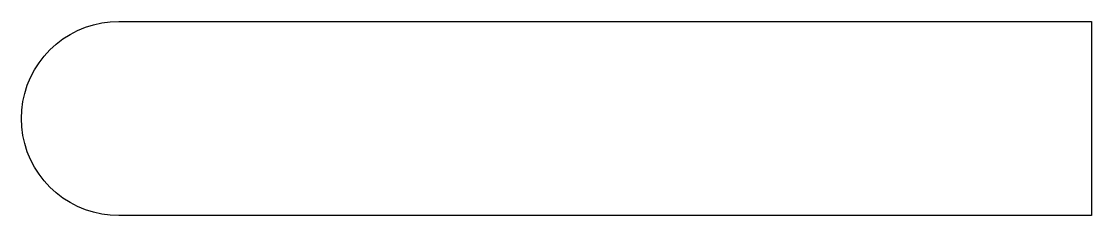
# Model space of a CAD drawing. Header units: metres. Extents: x -10 to 100, y 0 to 20.
import ezdxf

# ---------------------------------------------------------------- set-up
doc = ezdxf.new("R2010")
doc.units = ezdxf.units.M

msp = doc.modelspace()

# ---------------------------------------------------------------- linework, layer by layer
at = {"layer": 'PERFIL', "color": 1}
msp.add_lwpolyline([(0, 0), (0, 0), (-0.87, 0.04), (-1.74, 0.15), (-2.59, 0.34), (-3.42, 0.6), (-4.23, 0.94), (-5, 1.34), (-5.74, 1.81), (-6.43, 2.34), (-7.07, 2.93), (-7.66, 3.57), (-8.19, 4.26), (-8.66, 5), (-9.06, 5.77), (-9.4, 6.58), (-9.66, 7.41), (-9.85, 8.26), (-9.96, 9.13), (-10, 10), (-9.96, 10.87), (-9.85, 11.74), (-9.66, 12.59), (-9.4, 13.42), (-9.06, 14.23), (-8.66, 15), (-8.19, 15.74), (-7.66, 16.43), (-7.07, 17.07), (-6.43, 17.66), (-5.74, 18.19), (-5, 18.66), (-4.23, 19.06), (-3.42, 19.4), (-2.59, 19.66), (-1.74, 19.85), (-0.87, 19.96), (0, 20), (0, 20), (100, 20), (100, 0), (0, 0), (0, 0)], dxfattribs=at)

doc.saveas('drawing.dxf')
